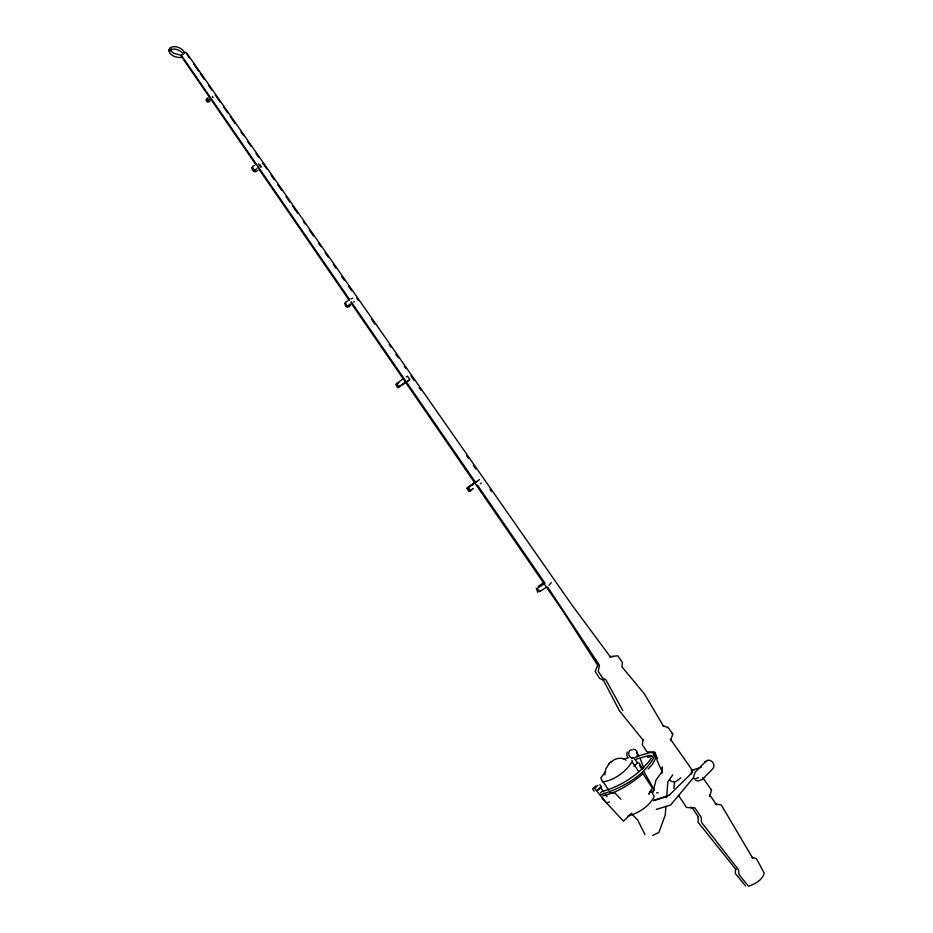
<?xml version="1.0" encoding="UTF-8"?>
<svg xmlns="http://www.w3.org/2000/svg" width="933" height="933" viewBox="0 0 933 933"><rect width="100%" height="100%" fill="white"/><g stroke="black" fill="none" stroke-linecap="round" stroke-linejoin="round"><path stroke-width="1.4" d="M609.599 656.669L617.739 655.771L622.439 662.488L621.938 666.815L644.271 693.72L663.62 726.364L663.211 725.792L668.39 727.822M473.148 488.437L469.8 490.956L468.203 487.341M661.917 773.562L662.383 766.949L662.103 771.568L657.345 761.095L655.164 752.196M665.94 806.264L665.264 814.906L658.943 832.364L652.68 835.467M666.617 797.622L667.853 781.784L672.775 774.88M472.809 489.055L468.856 491.621L466.908 488.332L468.914 486.816M702.736 777.597L711.482 790.111L709.873 796.514L709.616 794.834L716.567 804.806L715.063 803.931L721.279 804.946L752.616 858.033L752.138 857.334L756.5 858.768L764.22 873.136C762.506 880.041 754.832 884.146 748.488 886.233L739.076 874.618L738.481 869.719L701.523 822.311L701.161 817.261L694.793 807.78L690.012 807.383M693.511 776.862L695.26 771.999L705.663 761.491M652.972 792.292L655.992 780.07L662.348 771.358M261.193 167.042L259.829 164.593M667.865 727.087L672.728 734.049L670.617 740.697L670.5 739.228L692.228 770.157L691.225 770.005L693.849 770.203M650.709 790.379L648.832 794.181L652.354 788.105L642.487 772.99M184.711 53.309C183.078 47.84 174.331 44.667 169.724 48.119L168.78 50.86C170.273 56.073 177.083 58.056 181.982 57.414M656.027 757.561L652.424 764.372L648.167 769.025M170.856 48.598L170.028 50.895L170.646 49.122L171.38 51.362L173.713 53.263L180.209 55.047M637.087 756.045C638.487 753.339 636.586 749.141 633.332 749.222M627.209 752.01L626.824 755.042L627.676 757.06M597.726 665.287L595.161 671.433L599.581 678.338L603.499 680.227M209.039 99.283C208.141 101.592 205.167 101.032 207.289 100.321M651.432 758.249C639.362 774.273 621.413 786.297 601.995 791.452L600.49 792.922M609.342 763.287L605.75 768.909L604.841 774.903M536.23 588.222L537.781 592.303M693.814 777.294L670.559 805.086L656.296 809.378M398.531 387.113L405.47 381.935M605.33 771.719L600.747 778.075L602.648 781.866C614.427 780.42 626.346 771.404 632.387 761.258L631.898 760.302M608.596 764.08L611.068 761.48M349.91 304.205L347.029 306.759L345.548 303.482M680.857 777.795L675.667 781.702L671.562 781.551L669.847 779.906M631.478 813.179L623.524 821.192L601.983 798.1M652.33 792.117L654.325 790.111L644.027 771.673M692.776 772.023L669.078 795.313L669.602 795.033L653.625 800.514M633.95 766.331L637.624 762.727M637.204 757.071L638.3 755.998L650.511 752.476L653.077 752.873L653.928 754.552M597.167 790.321L600.397 787.172L603.733 791.965M598.17 790.018L601.412 786.869L599.884 784.676M595.884 785.913L592.642 789.05L594.169 791.231M597.878 785.294L594.636 788.432L606.427 802.916M611.022 762.261C614.509 758.284 621.67 756.71 626.066 760.185M407.674 381.224L409.47 379.754M549.047 585.166L551.286 582.659M208.024 97.837C203.977 99.411 207.219 104.391 210.17 100.916M540.125 591.079L539.321 591.732L537.443 588.35L538.224 587.708M479.492 479.585L477.498 481.043M642.604 774.11C630.825 783.825 617.658 792.49 602.578 795.931M254.382 165.479C249.181 167.205 254.033 175.007 257.636 170.284M256.563 168.745L254.266 171.252L252.342 167.975M538.178 586.472L543.006 582.927M347.752 300.962C341.793 302.63 346.714 310.712 350.563 305.138M468.168 487.306L469.905 486.093M476.506 481.766L478.244 480.542M470.932 490.268L470.139 490.84L468.156 487.551L469.905 486.35M469.334 486.466L472.483 484.274M475.282 482.641L477.078 481.393M470.768 485.452L473.999 483.177M473.917 483.597L475.643 482.419M402.146 379.486L395.767 384.373L397.621 387.72L404.829 383.3M472.378 484.694L474.034 483.539M543.577 584.315L539.297 587.125M545.828 587.603L540.662 590.986M473.882 483.294L475.597 482.093M470.768 485.801L472.495 484.589M480.378 483.667L481.265 483.061M471.13 485.522L468.156 487.551M468.937 487.003L466.908 488.332M399.452 386.25L398.671 386.752L396.782 383.416L397.54 382.938M408.013 380.839L408.736 380.384M398.834 382.67L396.723 383.836M209.26 99.365L207.884 100.111M347.612 306.047L347.053 306.374L345.152 303.062L345.688 302.759M406.205 376.862L407.523 376.197L409.809 379.393M707.424 760.547C712.077 758.727 716.486 766.063 712.147 769.387L702.362 779.417L698.152 781.026L695.435 780.21M350.913 298.91L352.861 298.245M704.94 761.876L708.03 760.232M184.069 52.61L186.262 52.341L571.836 604.876L610.194 656.634M353.444 301.989L354.423 301.791M206.636 99.434L207.464 100.811M624.049 759.054L628.364 757.724M183.603 54.044L181.177 55L349.513 299.388M701.581 766.914C698.84 769.154 689.65 768.559 691.481 774.18M607.441 802.613L609.401 801.89M632.084 758.366L633.087 758.039M635.116 757.386L636.131 757.06M636.283 759.17L649.123 755.438L651.817 755.718L652.878 757.211M600.84 794.636C621.67 788.198 644.4 776.034 654.569 756.185L653.415 754.587M653.543 800.537L666.279 796.794M694.187 778.95L698.385 777.737M647.397 757.409L651.199 756.593M627.886 816.06C638.359 813.319 649.38 806.38 654.22 796.502L650.884 790.613M609.879 656.902L613.622 656.564M693.254 808.013L686.49 807.418L678.641 795.534M610.03 792.84L615.104 793.132L620.958 799.208M656.61 792.782L658.138 792.898M169.083 49.869L170.238 50.359C173.771 47.385 179.544 49.962 182.413 52.854M631.758 813.949L637.717 820.06L644.96 834.499M745.654 885.977L735.297 873.44L735.531 868.821L735.974 869.544L698.117 822.276L698.164 816.573L698.584 817.261L692.263 807.803M212.257 96.344L213.191 97.673M672.192 733.291L672.728 734.049M710.864 789.225L711.482 790.111M186.857 54.289L189.352 57.869M193.516 63.841L198.519 71.013M200.187 73.404L204.35 79.375M208.514 85.358L211.838 90.139M215.173 94.921L220.165 102.082M223.5 106.863L227.664 112.846M230.159 116.427L235.163 123.599M240.994 131.961L243.49 135.553M247.653 141.524L250.977 146.306M255.98 153.478L258.476 157.059M262.639 163.042L266.803 169.013M270.967 174.984L274.302 179.766M277.637 184.547L281.801 190.53M285.964 196.501L290.128 202.473M292.624 206.065L297.615 213.237M303.447 221.599L305.114 223.99M309.278 229.961L313.441 235.944M318.445 243.105L320.94 246.697M325.104 252.668L328.428 257.45M333.431 264.622L335.927 268.203M341.758 276.576L344.254 280.157M348.417 286.139L351.753 290.909M356.744 298.082L358.412 300.473M371.742 319.599L375.066 324.381M389.224 344.697L390.892 347.088M395.884 354.26L398.391 357.84M404.222 366.202L405.878 368.593M410.882 375.766L414.205 380.547M419.209 387.72L420.876 390.111M466.675 455.84L468.343 458.231M473.334 465.404L475.842 468.984M490 489.3L491.656 491.691M258.558 163.905L260.739 167.03M636.423 752.511L638.907 756.08M637.974 763.276L633.787 757.934A4.245 3.289 70.8 0 1 628.83 754.377A4.245 3.289 70.8 0 1 632.189 749.934M639.525 765.515L641.846 768.85M632.294 762.261L638.813 771.638M608.771 790.274L602.66 781.061M605.389 794.356L607.056 796.747M657.31 758.016L653.147 752.033L654.08 752.15L647.012 751.87L642.324 744.779L642.977 739.811L643.338 740.417L619.5 710.899L603.243 679.784M351.17 301.779L475.772 482.676M477.416 485.078L545.082 583.312M547.554 586.904L599.441 665.217L598.251 671.34L602.438 677.755L605.855 679.749L622.684 710.41M180.944 55.735L256.039 164.908M257.695 167.31L349.292 300.484M350.936 302.875L563.007 611.208L597.89 665.567M674.746 783.149L674.372 782.53L673.929 788.397M639.222 763.066L642.662 769.212M640.225 758.599L643.7 767.894M254.662 170.482L252.225 167.45L254.662 170.482"/></g></svg>
